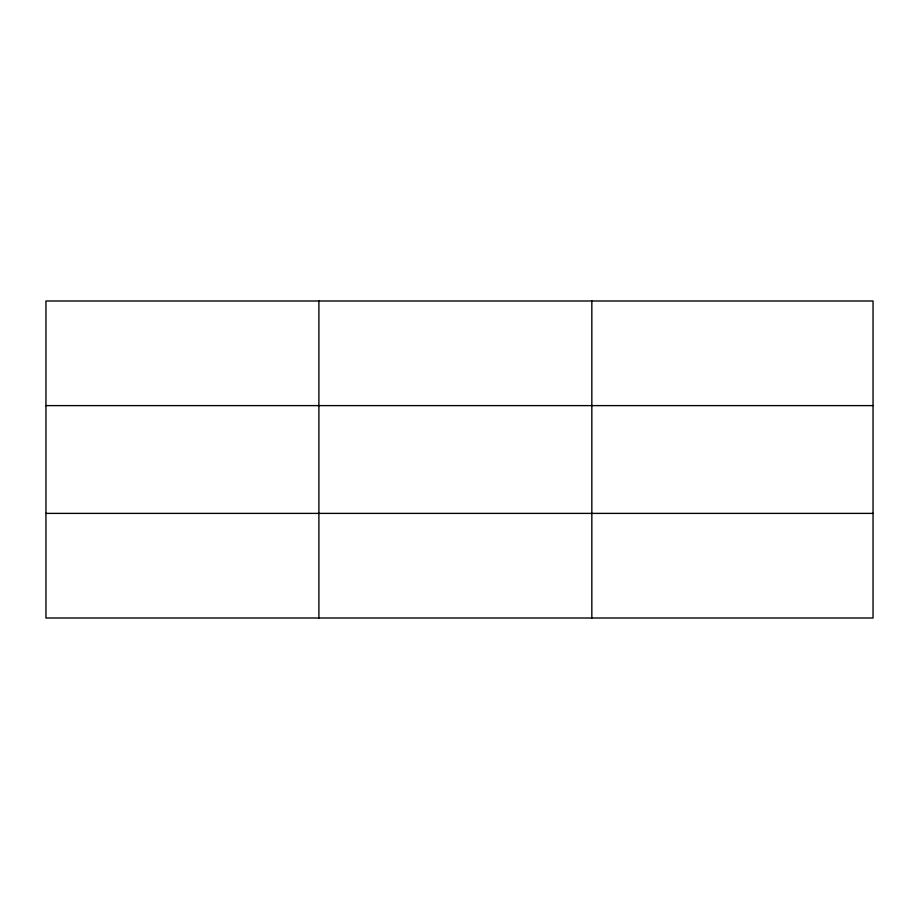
<?xml version="1.0" encoding="UTF-8"?>
<svg xmlns="http://www.w3.org/2000/svg" width="919" height="919" viewBox="0 0 919 919"><rect width="100%" height="100%" fill="white"/><g stroke="black" fill="none" stroke-linecap="round" stroke-linejoin="round"><path stroke-width="1.38" d="M318.893 618.005L318.893 300.995M591.836 618.005L591.836 300.995M873.05 405.612L873.05 300.995L45.95 300.995L45.95 618.005L873.05 618.005L873.05 405.612L45.95 405.612M45.95 513.388L873.05 513.388"/></g></svg>
